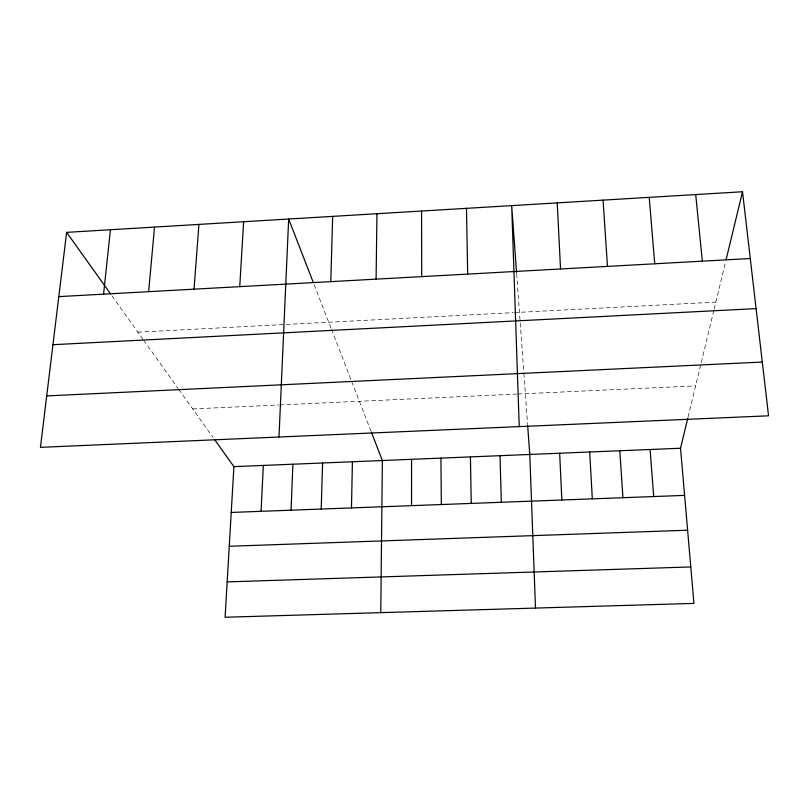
<?xml version="1.0" encoding="UTF-8"?>
<svg xmlns="http://www.w3.org/2000/svg" width="809" height="809" viewBox="0 0 809 809"><rect width="100%" height="100%" fill="white"/><g stroke="black" fill="none" stroke-linecap="round" stroke-linejoin="round"><path stroke-width="0.61" stroke-dasharray="4.04 3.03" d="M688.034 417.191L700.968 363.696M701.261 362.483L713.862 310.322M714.145 309.149L725.501 262.187M137.884 332.145L513.219 312.638M514.463 312.577L715.844 302.111M192.694 408.919L278.609 404.975M279.843 404.925L516.658 394.084M517.902 394.023L695.598 385.883M111.976 295.872L142.91 339.193M143.628 340.205L178.061 388.431M178.749 389.392L213.091 437.487M314.175 284.768L330.992 328.11M331.447 329.293L351.237 380.291M351.682 381.433L370.906 430.985M516.638 273.654L523.787 372.1M523.878 373.283L527.599 424.614"/><path stroke-width="1.21" d="M411.538 505.655L411.589 459.33M380.766 612.646L382.374 460.523L371.331 432.057M376.094 279.145L376.964 213.718M351.47 507.921L352.411 461.767M330.78 281.633L332.671 216.377M321.203 509.053L322.579 462.991M291.078 510.196L292.888 464.214M278.994 437.012L288.671 219.027L313.295 282.493M261.085 511.318L263.329 465.428M214.466 439.408L233.912 466.641L225.094 617.247L693.93 603.393L680.531 448.247L687.761 418.324M239.737 286.649L243.64 221.727M194.029 289.167L198.933 224.417M148.634 291.675L154.529 227.086M103.562 294.152L110.428 229.736M66.631 232.365L40.45 447.347L768.55 415.806L742.52 191.753L66.631 232.365L110.56 293.889M726.088 259.75L742.52 191.753M58.804 296.62L750.277 258.526M52.949 344.695L756.091 308.603M46.71 395.914L762.3 362.048M233.912 466.641L680.531 448.247M231.232 512.441L684.606 495.381M229.25 546.267L687.61 530.219M227.167 581.893L690.785 566.937M695.71 194.565L702.333 261.176M649.222 197.356L654.734 263.795M650.102 449.501L653.702 496.544M516.547 272.4L511.692 205.628L519.236 426.606M527.69 425.827L529.774 454.456L535.497 608.075M603.059 200.136L607.468 266.394M619.815 450.755L622.94 497.697M589.67 451.988L592.33 498.85M557.219 202.887L560.546 268.982M559.656 453.232L561.851 500.002M500.023 455.679L501.317 502.278M466.48 208.338L467.673 274.099M470.413 456.903L471.253 503.41M440.935 458.116L441.33 504.533M421.57 211.038L421.722 276.627"/></g></svg>
